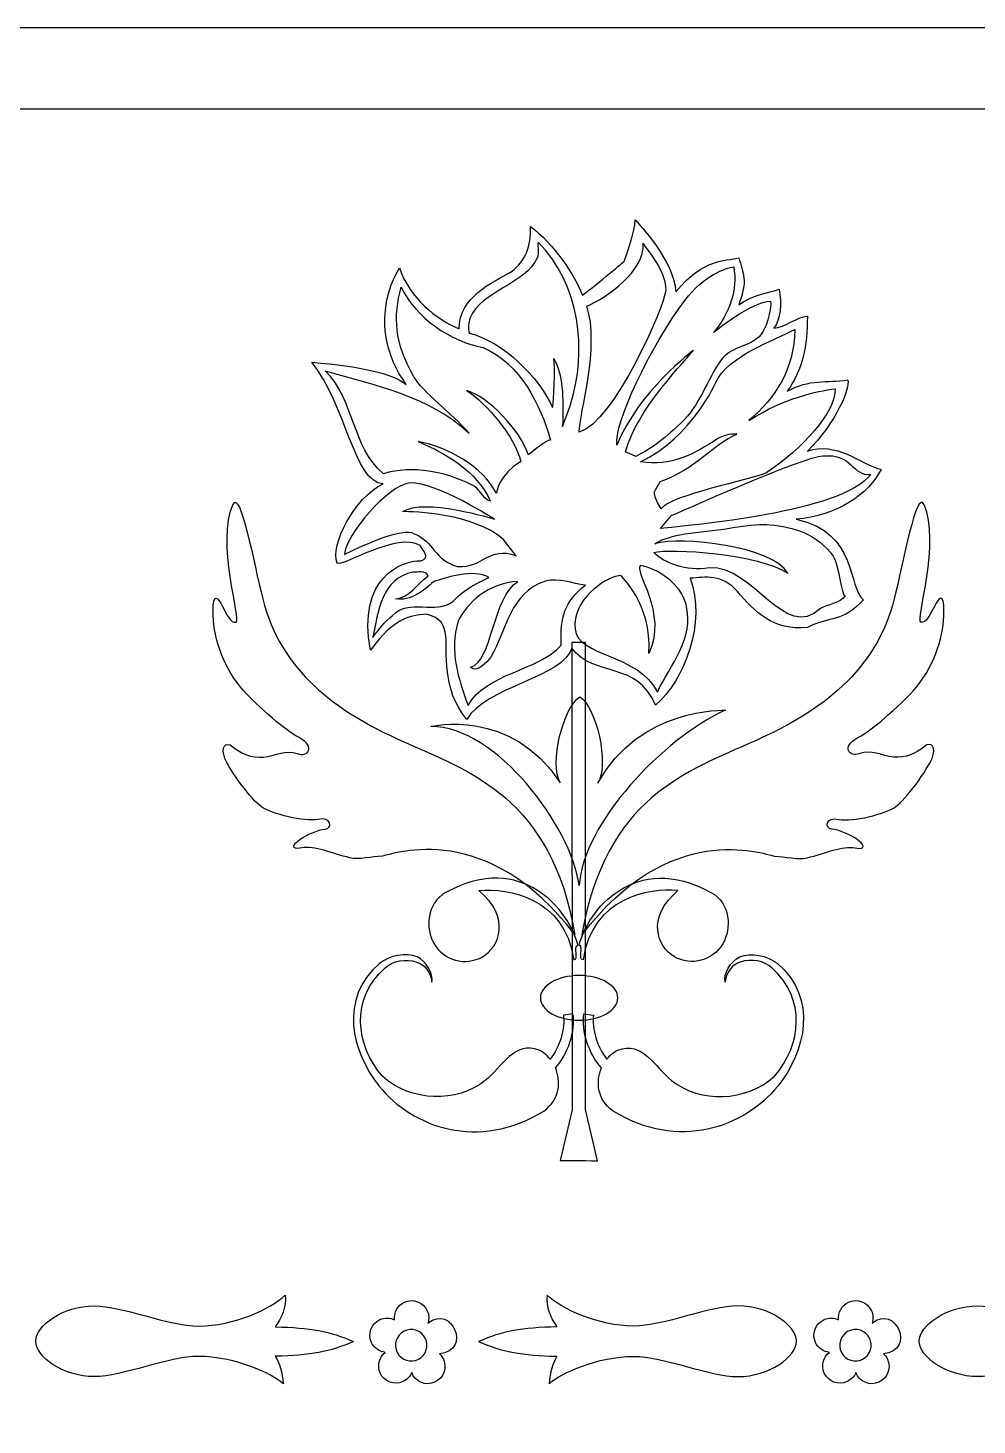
# Model space of a CAD drawing. Header units: millimetres. Extents: x -106 to 106, y -106 to 106.
# Drawn here: x -46.55 to -21.13, y 68.62 to 106.01 of the extents above; entities that cross this region are included whole.
import ezdxf

# ---------------------------------------------------------------- set-up
doc = ezdxf.new("R2010")
doc.units = ezdxf.units.MM
doc.header["$MEASUREMENT"] = 0
doc.layers.add('layer 1', color=7, linetype='Continuous')

msp = doc.modelspace()

# ---------------------------------------------------------------- linework, layer by layer
at = {"layer": 'layer 1', "color": 7}
for points, knots in [([(105.6569, -105.6569), (105.6569, -105.6569), (-106.0097, -105.6569), (-106.0097, -105.6569), (-106.0097, -105.6569), (-106.0097, -105.6569), (-106.0097, 106.0097), (-106.0097, 106.0097), (-106.0097, 106.0097), (-106.0097, 106.0097), (105.6569, 106.0097), (105.6569, 106.0097), (105.6569, 106.0097), (105.6569, 106.0097), (105.6569, -105.6569), (105.6569, -105.6569)], [0, 0, 0, 0, 0.2, 0.2, 0.2, 0.2, 0.4, 0.4, 0.4, 0.4, 0.6, 0.6, 0.6, 0.6, 1, 1, 1, 1]), ([(-32.9037, 99.8652), (-32.8703, 99.9928), (-32.8965, 100.1363), (-32.8882, 100.2726), (-32.8882, 100.2726), (-31.7792, 99.1756), (-31.5477, 97.3697), (-32.0314, 95.8987), (-32.0314, 95.8987), (-32.0314, 95.8987), (-32.2319, 95.3457), (-32.2319, 95.3457), (-32.2319, 95.3457), (-32.2119, 96.1562), (-32.2143, 96.7203), (-32.4631, 97.1604), (-32.4631, 97.1604), (-32.4149, 96.5157), (-32.4979, 95.8532), (-32.4979, 95.8532), (-32.4979, 95.8532), (-32.851, 96.649), (-33.838, 97.6326), (-34.7303, 97.8391), (-34.7303, 97.8391), (-34.7734, 97.9664), (-34.7493, 98.1192), (-34.7069, 98.2467), (-34.7069, 98.2467), (-34.4144, 98.97), (-33.221, 99.1505), (-32.9037, 99.8652)], [0, 0, 0, 0, 0.1111111, 0.1111111, 0.1111111, 0.1111111, 0.2222222, 0.2222222, 0.2222222, 0.2222222, 0.3333333, 0.3333333, 0.3333333, 0.3333333, 0.4444444, 0.4444444, 0.4444444, 0.4444445, 0.5555556, 0.5555556, 0.5555556, 0.5555556, 0.6666667, 0.6666667, 0.6666667, 0.6666667, 0.7777778, 0.7777778, 0.7777778, 0.7777778, 1, 1, 1, 1]), ([(-29.47, 98.9882), (-29.4645, 99.4721), (-29.8118, 99.8503), (-30.077, 100.247), (-30.077, 100.247), (-30.0095, 99.5052), (-31.0661, 98.7862), (-31.5832, 98.5615), (-31.5832, 98.5615), (-31.2204, 97.4943), (-31.7847, 95.6844), (-31.7847, 95.1902), (-31.7847, 95.1902), (-30.8635, 95.4372), (-29.4924, 98.5841), (-29.47, 98.9882)], [0, 0, 0, 0, 0.2, 0.2, 0.2, 0.2, 0.4, 0.4, 0.4, 0.4, 0.6, 0.6, 0.6, 0.6, 1, 1, 1, 1]), ([(-26.6602, 98.6961), (-27.1697, 98.7016), (-28.1894, 97.8562), (-28.1894, 97.8562), (-28.1894, 97.8562), (-27.7616, 98.3814), (-27.5356, 98.9991), (-27.6496, 99.6183), (-27.6496, 99.6183), (-27.8666, 99.5828), (-28.4364, 99.3977), (-28.9536, 98.7186), (-28.9536, 98.7186), (-29.8875, 97.4917), (-30.8629, 95.3853), (-30.7777, 94.845), (-30.7777, 94.845), (-30.1945, 96.2857), (-28.7283, 97.3814), (-28.7283, 97.3814), (-28.7283, 97.3814), (-29.1496, 96.8588), (-30.1945, 95.8475), (-30.549, 94.6675), (-30.549, 94.6675), (-30.549, 94.6675), (-30.2672, 94.5428), (-30.2672, 94.5428), (-30.2672, 94.5428), (-29.9416, 94.7006), (-29.5372, 94.9707), (-29.0755, 95.4234), (-29.0755, 95.4234), (-28.535, 95.9185), (-28.3865, 96.5734), (-27.9827, 97.1274), (-27.9827, 97.1274), (-27.7047, 97.4855), (-27.3292, 97.4319), (-26.9678, 97.7444), (-26.9678, 97.7444), (-26.7897, 97.904), (-26.6254, 98.4671), (-26.6602, 98.6961)], [0, 0, 0, 0, 0.0833333, 0.0833333, 0.0833333, 0.0833333, 0.1666667, 0.1666667, 0.1666667, 0.1666667, 0.25, 0.25, 0.25, 0.25, 0.3333333, 0.3333333, 0.3333333, 0.3333333, 0.4166667, 0.4166667, 0.4166667, 0.4166667, 0.5, 0.5, 0.5, 0.5, 0.5833333, 0.5833333, 0.5833333, 0.5833333, 0.6666667, 0.6666667, 0.6666667, 0.6666667, 0.75, 0.75, 0.75, 0.75, 0.8333333, 0.8333333, 0.8333333, 0.8333333, 1, 1, 1, 1]), ([(-34.3572, 97.455), (-35.2233, 97.6116), (-36.1724, 98.2634), (-36.55, 99.0675), (-36.55, 99.0675), (-36.7698, 98.292), (-36.736, 97.584), (-36.2106, 96.6719), (-36.2106, 96.6719), (-35.9943, 96.2857), (-35.1933, 95.6821), (-34.7313, 95.1678), (-34.7313, 95.1678), (-35.8045, 96.1581), (-37.2393, 96.4423), (-38.5885, 96.8364), (-38.5885, 96.8364), (-37.7778, 96.0432), (-37.8977, 94.8119), (-37.0278, 94.0795), (-37.0278, 94.0795), (-36.2399, 94.3124), (-35.3642, 94.131), (-34.6841, 93.787), (-34.6841, 93.787), (-34.4288, 93.704), (-34.402, 93.4235), (-34.1718, 93.3403), (-34.1718, 93.3403), (-34.1718, 93.3403), (-34.1718, 93.3572), (-34.1718, 93.3572), (-34.1718, 93.3572), (-34.5274, 94.161), (-35.3869, 94.6333), (-36.0997, 94.9416), (-36.0997, 94.9416), (-35.286, 94.7854), (-34.3589, 94.2626), (-34.0044, 93.5543), (-34.0044, 93.5543), (-34.0044, 93.5543), (-33.9376, 94.0605), (-33.3509, 94.4037), (-33.3509, 94.4037), (-33.5159, 95.0884), (-34.2745, 95.9655), (-34.7971, 96.3023), (-34.7971, 96.3023), (-34.2239, 96.1507), (-33.365, 95.2403), (-33.1452, 94.5828), (-33.1452, 94.5828), (-32.8789, 94.8167), (-32.5802, 95.0115), (-32.5527, 94.9788), (-32.5527, 94.9788), (-32.829, 95.9364), (-33.3533, 97.0195), (-34.3572, 97.455)], [0, 0, 0, 0, 0.0625, 0.0625, 0.0625, 0.0625, 0.125, 0.125, 0.125, 0.125, 0.1875, 0.1875, 0.1875, 0.1875, 0.25, 0.25, 0.25, 0.25, 0.3125, 0.3125, 0.3125, 0.3125, 0.375, 0.375, 0.375, 0.375, 0.4375, 0.4375, 0.4375, 0.4375, 0.5, 0.5, 0.5, 0.5, 0.5625, 0.5625, 0.5625, 0.5625, 0.625, 0.625, 0.625, 0.625, 0.6875, 0.6875, 0.6875, 0.6875, 0.75, 0.75, 0.75, 0.75, 0.8125, 0.8125, 0.8125, 0.8125, 0.875, 0.875, 0.875, 0.875, 1, 1, 1, 1]), ([(-26.7594, 94.1131), (-25.8289, 94.7348), (-24.9011, 95.7297), (-24.9356, 96.3529), (-24.9356, 96.3529), (-25.4351, 96.2825), (-26.2829, 96.1171), (-27.2427, 95.5016), (-27.2427, 95.5016), (-26.5365, 96.1004), (-26.0308, 96.8588), (-26.0139, 97.9378), (-26.0139, 97.9378), (-26.5727, 97.6458), (-27.8218, 97.2137), (-28.1229, 96.5327), (-28.1229, 96.5327), (-28.1229, 96.5327), (-28.7451, 95.0722), (-30.1473, 94.399), (-30.1473, 94.399), (-29.3322, 94.2677), (-28.7048, 94.5936), (-28.0706, 95.0212), (-28.0706, 95.0212), (-27.9524, 95.0815), (-27.7505, 95.1559), (-27.5652, 95.1395), (-27.5652, 95.1395), (-28.2139, 94.8644), (-28.6728, 94.1968), (-29.6171, 93.8666), (-29.6171, 93.8666), (-29.7332, 93.5908), (-29.9044, 93.6537), (-29.5937, 93.1352), (-29.5937, 93.1352), (-29.3195, 93.521), (-27.2204, 93.8988), (-26.7549, 94.1112), (-26.7549, 94.1112), (-26.7563, 94.1127), (-26.7587, 94.1127), (-26.7594, 94.1131)], [0, 0, 0, 0, 0.0833333, 0.0833333, 0.0833333, 0.0833333, 0.1666667, 0.1666667, 0.1666667, 0.1666667, 0.25, 0.25, 0.25, 0.25, 0.3333333, 0.3333333, 0.3333333, 0.3333333, 0.4166667, 0.4166667, 0.4166667, 0.4166667, 0.5, 0.5, 0.5, 0.5, 0.5833333, 0.5833333, 0.5833333, 0.5833333, 0.6666667, 0.6666667, 0.6666667, 0.6666667, 0.75, 0.75, 0.75, 0.75, 0.8333333, 0.8333333, 0.8333333, 0.8333333, 1, 1, 1, 1]), ([(-23.974, 94.0605), (-24.4967, 94.0101), (-24.4625, 94.6333), (-25.2604, 94.5546), (-25.2604, 94.5546), (-25.6725, 94.5864), (-29.3353, 92.9478), (-29.3353, 92.9478), (-29.3353, 92.9478), (-29.3239, 92.9259), (-29.6109, 92.6299), (-29.6085, 92.6115), (-29.6085, 92.6115), (-28.8079, 92.6983), (-24.7495, 93.0315), (-23.974, 94.0605)], [0, 0, 0, 0, 0.2, 0.2, 0.2, 0.2, 0.4, 0.4, 0.4, 0.4, 0.6, 0.6, 0.6, 0.6, 1, 1, 1, 1]), ([(-36.3133, 93.8366), (-35.6174, 93.8578), (-34.0551, 92.863), (-34.0551, 92.863), (-34.0551, 92.863), (-34.0551, 92.863), (-35.9599, 93.4537), (-36.5125, 93.0632), (-36.5125, 93.0632), (-36.2131, 93.0658), (-34.6121, 93.0148), (-33.8184, 92.3242), (-33.8184, 92.3242), (-33.8184, 92.3242), (-33.4773, 91.8851), (-33.4773, 91.8851), (-33.4773, 91.8851), (-34.2239, 92.1557), (-34.3421, 91.5487), (-35.05, 91.5988), (-35.05, 91.5988), (-35.657, 91.7508), (-35.6763, 92.2706), (-36.2041, 92.471), (-36.2041, 92.471), (-36.4508, 92.6994), (-37.815, 92.0541), (-38.0679, 91.9192), (-38.0679, 91.9192), (-38.0342, 92.4587), (-36.9072, 93.7656), (-36.3133, 93.8366)], [0, 0, 0, 0, 0.1111111, 0.1111111, 0.1111111, 0.1111111, 0.2222222, 0.2222222, 0.2222222, 0.2222222, 0.3333333, 0.3333333, 0.3333333, 0.3333333, 0.4444444, 0.4444444, 0.4444444, 0.4444445, 0.5555556, 0.5555556, 0.5555556, 0.5555556, 0.6666667, 0.6666667, 0.6666667, 0.6666667, 0.7777778, 0.7777778, 0.7777778, 0.7777778, 1, 1, 1, 1]), ([(-24.9852, 91.8693), (-25.4241, 92.4758), (-26.0325, 92.6496), (-26.6815, 92.7099), (-26.6815, 92.7099), (-26.8789, 92.7285), (-27.2276, 92.7116), (-27.6155, 92.6441), (-27.6155, 92.6441), (-28.4096, 92.5064), (-29.3098, 92.5095), (-29.7566, 92.2055), (-29.7566, 92.2055), (-29.0573, 92.4164), (-26.6037, 92.1383), (-26.1996, 91.4135), (-26.1996, 91.4135), (-26.9585, 91.9363), (-29.3522, 92.0882), (-29.7897, 91.9697), (-29.7897, 91.9697), (-29.5361, 91.706), (-28.9153, 91.44), (-28.3038, 91.5628), (-28.3038, 91.5628), (-27.0929, 91.6162), (-26.2936, 89.5642), (-25.3228, 90.4697), (-25.3228, 90.4697), (-25.154, 90.5724), (-24.7998, 90.6106), (-24.6651, 90.8065), (-24.6651, 90.8065), (-24.7671, 90.7979), (-24.8318, 91.664), (-24.9852, 91.8693)], [0, 0, 0, 0, 0.1, 0.1, 0.1, 0.1, 0.2, 0.2, 0.2, 0.2, 0.3, 0.3, 0.3, 0.3, 0.4, 0.4, 0.4, 0.4, 0.5, 0.5, 0.5, 0.5, 0.6, 0.6, 0.6, 0.6, 0.7, 0.7, 0.7, 0.7, 0.8, 0.8, 0.8, 0.8, 1, 1, 1, 1]), ([(-30.6837, 91.3579), (-30.6837, 91.3579), (-29.841, 90.6275), (-29.9196, 89.2674), (-29.9196, 89.2674), (-29.4025, 90.3462), (-30.3468, 91.5032), (-30.1452, 91.6199), (-30.1452, 91.6199), (-29.6946, 91.5487), (-29.0631, 91.1408), (-28.925, 90.5749), (-28.925, 90.5749), (-28.6945, 89.6496), (-29.338, 88.9716), (-29.6936, 88.2326), (-29.6936, 88.2326), (-30.1852, 89.2643), (-31.8313, 89.1731), (-31.8981, 89.928), (-31.8981, 89.928), (-31.9653, 90.6826), (-31.1512, 91.2829), (-30.6837, 91.3579)], [0, 0, 0, 0, 0.1428571, 0.1428571, 0.1428571, 0.1428572, 0.2857143, 0.2857143, 0.2857143, 0.2857143, 0.4285714, 0.4285714, 0.4285714, 0.4285714, 0.5714286, 0.5714286, 0.5714286, 0.5714286, 0.7142857, 0.7142857, 0.7142857, 0.7142857, 1, 1, 1, 1]), ([(-36.2403, 91.4461), (-36.0963, 91.4299), (-35.9189, 91.5074), (-35.8327, 91.346), (-35.8327, 91.346), (-36.1197, 91.1334), (-36.3216, 90.7582), (-36.703, 90.7308), (-36.703, 90.7308), (-36.2971, 90.6551), (-35.9406, 90.9556), (-35.6877, 91.1864), (-35.6877, 91.1864), (-35.357, 91.2905), (-34.6397, 91.5487), (-34.2015, 91.3012), (-34.2015, 91.3012), (-34.4206, 91.2002), (-34.8809, 90.992), (-35.1579, 90.6633), (-35.1579, 90.6633), (-35.6226, 90.295), (-36.3636, 90.7582), (-36.7853, 90.2804), (-36.7853, 90.2804), (-36.9882, 90.118), (-37.1739, 89.905), (-37.3083, 89.692), (-37.3083, 89.692), (-37.1767, 90.3881), (-37.0713, 91.2717), (-36.2403, 91.4461)], [0, 0, 0, 0, 0.1111111, 0.1111111, 0.1111111, 0.1111111, 0.2222222, 0.2222222, 0.2222222, 0.2222222, 0.3333333, 0.3333333, 0.3333333, 0.3333333, 0.4444444, 0.4444444, 0.4444444, 0.4444445, 0.5555556, 0.5555556, 0.5555556, 0.5555556, 0.6666667, 0.6666667, 0.6666667, 0.6666667, 0.7777778, 0.7777778, 0.7777778, 0.7777778, 1, 1, 1, 1]), ([(-33.4246, 91.1928), (-34.1229, 90.782), (-34.1005, 89.0309), (-34.6972, 88.9048), (-34.6972, 88.9048), (-34.5105, 88.7256), (-34.2728, 89.0236), (-34.1457, 89.184), (-34.1457, 89.184), (-33.7326, 89.9037), (-33.6393, 90.8895), (-32.6891, 91.2059), (-32.6891, 91.2059), (-32.3294, 91.2993), (-31.979, 91.1368), (-31.6201, 91.0966), (-31.6201, 91.0966), (-32.1933, 90.638), (-32.2905, 90.2446), (-32.2684, 89.4916), (-32.2684, 89.4916), (-32.9123, 88.7778), (-34.2804, 88.7501), (-34.7634, 87.8736), (-34.7634, 87.8736), (-35.0139, 88.5792), (-35.2801, 89.3294), (-35.0231, 90.139), (-35.0231, 90.139), (-34.8085, 90.5932), (-34.2239, 91.1665), (-33.4246, 91.1928)], [0, 0, 0, 0, 0.1111111, 0.1111111, 0.1111111, 0.1111111, 0.2222222, 0.2222222, 0.2222222, 0.2222222, 0.3333333, 0.3333333, 0.3333333, 0.3333333, 0.4444444, 0.4444444, 0.4444444, 0.4444445, 0.5555556, 0.5555556, 0.5555556, 0.5555556, 0.6666667, 0.6666667, 0.6666667, 0.6666667, 0.7777778, 0.7777778, 0.7777778, 0.7777778, 1, 1, 1, 1]), ([(-35.9597, 70.4809), (-36.1095, 70.3028), (-36.375, 70.2794), (-36.5534, 70.4289), (-36.5534, 70.4289), (-36.7314, 70.5786), (-36.7543, 70.8444), (-36.6046, 71.0227), (-36.6046, 71.0227), (-36.4554, 71.2008), (-36.1897, 71.2238), (-36.0117, 71.074), (-36.0117, 71.074), (-35.8334, 70.9245), (-35.81, 70.6589), (-35.9597, 70.4809)], [0, 0, 0, 0, 0.2, 0.2, 0.2, 0.2, 0.4, 0.4, 0.4, 0.4, 0.6, 0.6, 0.6, 0.6, 1, 1, 1, 1]), ([(-24.0672, 70.4809), (-24.2171, 70.3028), (-24.4829, 70.2794), (-24.6612, 70.4289), (-24.6612, 70.4289), (-24.8392, 70.5786), (-24.8624, 70.8444), (-24.7127, 71.0227), (-24.7127, 71.0227), (-24.5629, 71.2008), (-24.2975, 71.2238), (-24.1192, 71.074), (-24.1192, 71.074), (-23.941, 70.9245), (-23.9179, 70.6589), (-24.0672, 70.4809)], [0, 0, 0, 0, 0.2, 0.2, 0.2, 0.2, 0.4, 0.4, 0.4, 0.4, 0.6, 0.6, 0.6, 0.6, 1, 1, 1, 1])]:
    msp.add_open_spline(points, degree=3, knots=knots, dxfattribs=at)
at = {"layer": 'layer 1', "color": 250}
for points, knots in [([(105.6569, 103.8427), (105.6569, 103.8427), (-106.0097, 103.8427), (-106.0097, 103.8427), (-106.0097, 103.8427), (-106.0097, 103.8427), (-106.0097, 106.0097), (-106.0097, 106.0097), (-106.0097, 106.0097), (-106.0097, 106.0097), (105.6569, 106.0097), (105.6569, 106.0097), (105.6569, 106.0097), (105.6569, 106.0097), (105.6569, 103.8427), (105.6569, 103.8427)], [0, 0, 0, 0, 0.2, 0.2, 0.2, 0.2, 0.4, 0.4, 0.4, 0.4, 0.6, 0.6, 0.6, 0.6, 1, 1, 1, 1]), ([(-41.062, 93.2494), (-41.5089, 92.2755), (-40.8295, 90.1362), (-40.9718, 90.1028), (-40.9718, 90.1028), (-41.1134, 90.0678), (-41.2391, 90.3329), (-41.3446, 90.5386), (-41.3446, 90.5386), (-41.4472, 90.747), (-41.5916, 90.9353), (-41.5912, 90.3729), (-41.5912, 90.3729), (-41.5895, 89.8072), (-41.391, 89.0098), (-40.8385, 88.3508), (-40.8385, 88.3508), (-40.5401, 87.992), (-39.7391, 87.2601), (-39.2844, 87.0157), (-39.2844, 87.0157), (-38.831, 86.7692), (-39.0518, 86.4775), (-39.3398, 86.5885), (-39.3398, 86.5885), (-39.6268, 86.6966), (-39.92, 86.5321), (-40.2411, 86.4944), (-40.2411, 86.4944), (-40.5587, 86.4557), (-40.8615, 86.6038), (-41.0617, 86.7717), (-41.0617, 86.7717), (-41.2608, 86.9388), (-41.389, 86.7517), (-41.2729, 86.4608), (-41.2729, 86.4608), (-41.1585, 86.1694), (-40.5673, 85.348), (-40.2955, 85.1613), (-40.2955, 85.1613), (-40.0206, 84.9808), (-39.1493, 84.7457), (-38.7786, 84.8278), (-38.7786, 84.8278), (-38.4121, 84.9086), (-38.3917, 84.5782), (-38.5864, 84.5655), (-38.5864, 84.5655), (-38.7835, 84.5538), (-39.0846, 84.411), (-39.2599, 84.2945), (-39.2599, 84.2945), (-39.4398, 84.1765), (-39.5455, 83.9989), (-39.2137, 84.0639), (-39.2137, 84.0639), (-38.8837, 84.1302), (-38.4007, 83.9194), (-37.9256, 83.7972), (-37.9256, 83.7972), (-37.6955, 83.7342), (-37.34, 83.8386), (-37.0561, 83.8427), (-37.0561, 83.8427), (-36.724, 83.9159), (-34.2407, 84.8173), (-31.8988, 81.7336), (-31.8988, 81.7336), (-32.5172, 85.398), (-34.71, 86.1199), (-36.5242, 86.9226), (-36.5242, 86.9226), (-38.3349, 87.7277), (-39.7681, 88.8054), (-40.26, 90.7284), (-40.26, 90.7284), (-40.4988, 91.6655), (-40.856, 93.704), (-41.062, 93.2494)], [0, 0, 0, 0, 0.047619, 0.047619, 0.047619, 0.0476191, 0.0952381, 0.0952381, 0.0952381, 0.0952381, 0.1428571, 0.1428571, 0.1428571, 0.1428572, 0.1904762, 0.1904762, 0.1904762, 0.1904762, 0.2380952, 0.2380952, 0.2380952, 0.2380952, 0.2857143, 0.2857143, 0.2857143, 0.2857143, 0.3333333, 0.3333333, 0.3333333, 0.3333333, 0.3809524, 0.3809524, 0.3809524, 0.3809524, 0.4285714, 0.4285714, 0.4285714, 0.4285714, 0.4761905, 0.4761905, 0.4761905, 0.4761905, 0.5238095, 0.5238095, 0.5238095, 0.5238095, 0.5714286, 0.5714286, 0.5714286, 0.5714286, 0.6190476, 0.6190476, 0.6190476, 0.6190476, 0.6666667, 0.6666667, 0.6666667, 0.6666667, 0.7142857, 0.7142857, 0.7142857, 0.7142857, 0.7619048, 0.7619048, 0.7619048, 0.7619048, 0.8095238, 0.8095238, 0.8095238, 0.8095238, 0.8571429, 0.8571429, 0.8571429, 0.8571429, 0.9047619, 0.9047619, 0.9047619, 0.9047619, 1, 1, 1, 1]), ([(-22.5488, 93.2494), (-22.102, 92.2755), (-22.7813, 90.1362), (-22.639, 90.1028), (-22.639, 90.1028), (-22.4975, 90.0678), (-22.3717, 90.3329), (-22.2663, 90.5386), (-22.2663, 90.5386), (-22.1636, 90.747), (-22.0193, 90.9353), (-22.0196, 90.3729), (-22.0196, 90.3729), (-22.0214, 89.8072), (-22.2198, 89.0098), (-22.7724, 88.3508), (-22.7724, 88.3508), (-23.0707, 87.992), (-23.8717, 87.2601), (-24.3261, 87.0157), (-24.3261, 87.0157), (-24.7798, 86.7692), (-24.559, 86.4775), (-24.271, 86.5885), (-24.271, 86.5885), (-23.984, 86.6966), (-23.6908, 86.5321), (-23.3694, 86.4944), (-23.3694, 86.4944), (-23.0521, 86.4557), (-22.7493, 86.6038), (-22.5491, 86.7717), (-22.5491, 86.7717), (-22.35, 86.9388), (-22.2218, 86.7517), (-22.3379, 86.4608), (-22.3379, 86.4608), (-22.4523, 86.1694), (-23.0435, 85.348), (-23.315, 85.1613), (-23.315, 85.1613), (-23.5902, 84.9808), (-24.4615, 84.7457), (-24.8318, 84.8278), (-24.8318, 84.8278), (-25.1988, 84.9086), (-25.2191, 84.5782), (-25.0244, 84.5655), (-25.0244, 84.5655), (-24.8274, 84.5538), (-24.5263, 84.411), (-24.3509, 84.2945), (-24.3509, 84.2945), (-24.1711, 84.1765), (-24.0653, 83.9989), (-24.3971, 84.0639), (-24.3971, 84.0639), (-24.7271, 84.1302), (-25.2101, 83.9194), (-25.6852, 83.7972), (-25.6852, 83.7972), (-25.9153, 83.7342), (-26.2709, 83.8386), (-26.5547, 83.8427), (-26.5547, 83.8427), (-26.8868, 83.9159), (-29.3701, 84.8173), (-31.7121, 81.7336), (-31.7121, 81.7336), (-31.0936, 85.398), (-28.9008, 86.1199), (-27.0867, 86.9226), (-27.0867, 86.9226), (-25.2759, 87.7277), (-23.8428, 88.8054), (-23.3508, 90.7284), (-23.3508, 90.7284), (-23.112, 91.6655), (-22.7548, 93.704), (-22.5488, 93.2494)], [0, 0, 0, 0, 0.047619, 0.047619, 0.047619, 0.0476191, 0.0952381, 0.0952381, 0.0952381, 0.0952381, 0.1428571, 0.1428571, 0.1428571, 0.1428572, 0.1904762, 0.1904762, 0.1904762, 0.1904762, 0.2380952, 0.2380952, 0.2380952, 0.2380952, 0.2857143, 0.2857143, 0.2857143, 0.2857143, 0.3333333, 0.3333333, 0.3333333, 0.3333333, 0.3809524, 0.3809524, 0.3809524, 0.3809524, 0.4285714, 0.4285714, 0.4285714, 0.4285714, 0.4761905, 0.4761905, 0.4761905, 0.4761905, 0.5238095, 0.5238095, 0.5238095, 0.5238095, 0.5714286, 0.5714286, 0.5714286, 0.5714286, 0.6190476, 0.6190476, 0.6190476, 0.6190476, 0.6666667, 0.6666667, 0.6666667, 0.6666667, 0.7142857, 0.7142857, 0.7142857, 0.7142857, 0.7619048, 0.7619048, 0.7619048, 0.7619048, 0.8095238, 0.8095238, 0.8095238, 0.8095238, 0.8571429, 0.8571429, 0.8571429, 0.8571429, 0.9047619, 0.9047619, 0.9047619, 0.9047619, 1, 1, 1, 1]), ([(-31.6194, 77.063), (-31.6194, 77.063), (-31.3, 75.6903), (-31.3, 75.6903), (-31.3, 75.6903), (-31.3, 75.6903), (-32.2926, 75.6989), (-32.2926, 75.6989), (-32.2926, 75.6989), (-32.2926, 75.6989), (-31.9732, 77.0511), (-31.9732, 77.0511), (-31.9732, 77.0511), (-31.9732, 77.0511), (-31.9845, 89.5623), (-31.9845, 89.5623), (-31.9845, 89.5623), (-31.9845, 89.5623), (-31.6156, 89.5623), (-31.6156, 89.5623), (-31.6156, 89.5623), (-31.6156, 89.5623), (-31.6194, 77.063), (-31.6194, 77.063)], [0, 0, 0, 0, 0.1428571, 0.1428571, 0.1428571, 0.1428572, 0.2857143, 0.2857143, 0.2857143, 0.2857143, 0.4285714, 0.4285714, 0.4285714, 0.4285714, 0.5714286, 0.5714286, 0.5714286, 0.5714286, 0.7142857, 0.7142857, 0.7142857, 0.7142857, 1, 1, 1, 1]), ([(-27.8708, 87.7501), (-27.8708, 87.7501), (-30.1793, 87.8377), (-31.2828, 85.7973), (-31.2828, 85.7973), (-30.9741, 86.3101), (-31.3283, 87.8399), (-31.7699, 88.1055), (-31.7699, 88.1055), (-32.2054, 87.8335), (-32.6002, 86.317), (-32.2912, 85.8045), (-32.2912, 85.8045), (-33.62, 87.8377), (-35.7542, 87.3147), (-35.7542, 87.3147), (-35.7542, 87.3147), (-34.0123, 87.3147), (-32.0087, 84.658), (-31.7837, 83.0567), (-31.7837, 83.0567), (-31.7038, 84.7014), (-29.5258, 87.01), (-27.8708, 87.7501)], [0, 0, 0, 0, 0.1428571, 0.1428571, 0.1428571, 0.1428572, 0.2857143, 0.2857143, 0.2857143, 0.2857143, 0.4285714, 0.4285714, 0.4285714, 0.4285714, 0.5714286, 0.5714286, 0.5714286, 0.5714286, 0.7142857, 0.7142857, 0.7142857, 0.7142857, 1, 1, 1, 1]), ([(-31.8206, 81.4565), (-31.9542, 81.4263), (-31.7827, 81.0687), (-31.9291, 81.0644), (-31.9291, 81.0644), (-32.1689, 82.7413), (-33.6926, 82.9949), (-34.4695, 82.9199), (-34.4695, 82.9199), (-33.6051, 82.1993), (-33.9193, 81.4141), (-34.373, 81.1513), (-34.373, 81.1513), (-34.8274, 80.8894), (-35.4079, 81.0441), (-35.6708, 81.4985), (-35.6708, 81.4985), (-35.9075, 81.9069), (-35.8803, 82.5815), (-35.3525, 82.8715), (-35.3525, 82.8715), (-33.3175, 83.9927), (-32.0376, 82.3713), (-31.8206, 81.4565)], [0, 0, 0, 0, 0.1428571, 0.1428571, 0.1428571, 0.1428572, 0.2857143, 0.2857143, 0.2857143, 0.2857143, 0.4285714, 0.4285714, 0.4285714, 0.4285714, 0.5714286, 0.5714286, 0.5714286, 0.5714286, 0.7142857, 0.7142857, 0.7142857, 0.7142857, 1, 1, 1, 1]), ([(-31.7906, 81.4565), (-31.6566, 81.4263), (-31.8282, 81.0687), (-31.6817, 81.0644), (-31.6817, 81.0644), (-31.4423, 82.7413), (-29.9182, 82.9949), (-29.1413, 82.9199), (-29.1413, 82.9199), (-30.0057, 82.1993), (-29.6912, 81.4141), (-29.2378, 81.1513), (-29.2378, 81.1513), (-28.7834, 80.8894), (-28.2029, 81.0441), (-27.94, 81.4985), (-27.94, 81.4985), (-27.7033, 81.9069), (-27.7305, 82.5815), (-28.2583, 82.8715), (-28.2583, 82.8715), (-30.2934, 83.9927), (-31.5732, 82.3713), (-31.7906, 81.4565)], [0, 0, 0, 0, 0.1428571, 0.1428571, 0.1428571, 0.1428572, 0.2857143, 0.2857143, 0.2857143, 0.2857143, 0.4285714, 0.4285714, 0.4285714, 0.4285714, 0.5714286, 0.5714286, 0.5714286, 0.5714286, 0.7142857, 0.7142857, 0.7142857, 0.7142857, 1, 1, 1, 1]), ([(-37.135, 80.9661), (-36.8701, 81.1896), (-36.4118, 81.2703), (-36.1273, 81.1457), (-36.1273, 81.1457), (-35.8782, 81.0364), (-35.6829, 80.6787), (-35.7304, 80.4719), (-35.7304, 80.4719), (-35.759, 80.7589), (-35.944, 80.943), (-36.1345, 81.0073), (-36.1345, 81.0073), (-36.4412, 81.1104), (-36.7801, 81.0374), (-36.9848, 80.8553), (-36.9848, 80.8553), (-37.9132, 80.0278), (-37.7758, 78.7784), (-37.0568, 77.957), (-37.0568, 77.957), (-36.2816, 77.2552), (-35.0658, 77.2302), (-34.3, 77.8414), (-34.3, 77.8414), (-33.8573, 78.195), (-33.5083, 78.9176), (-32.8575, 78.6466), (-32.8575, 78.6466), (-32.7507, 78.6022), (-32.6488, 78.5175), (-32.5637, 78.4089), (-32.5637, 78.4089), (-32.3136, 78.7137), (-32.1527, 79.2392), (-32.2106, 79.5837), (-32.2106, 79.5837), (-32.2106, 79.5837), (-31.9529, 79.6266), (-31.9529, 79.6266), (-31.9529, 79.6266), (-31.8781, 79.176), (-32.0828, 78.5323), (-32.4245, 78.174), (-32.4245, 78.174), (-32.2691, 77.8146), (-32.2915, 77.3418), (-32.7332, 77.0194), (-32.7332, 77.0194), (-34.4795, 75.945), (-36.2555, 76.5829), (-37.1419, 77.6865), (-37.1419, 77.6865), (-37.8832, 78.6105), (-38.2274, 80.0426), (-37.135, 80.9661)], [0, 0, 0, 0, 0.0666667, 0.0666667, 0.0666667, 0.0666667, 0.1333333, 0.1333333, 0.1333333, 0.1333333, 0.2, 0.2, 0.2, 0.2, 0.2666667, 0.2666667, 0.2666667, 0.2666667, 0.3333333, 0.3333333, 0.3333333, 0.3333333, 0.4, 0.4, 0.4, 0.4, 0.4666667, 0.4666667, 0.4666667, 0.4666667, 0.5333333, 0.5333333, 0.5333333, 0.5333333, 0.6, 0.6, 0.6, 0.6, 0.6666667, 0.6666667, 0.6666667, 0.6666667, 0.7333333, 0.7333333, 0.7333333, 0.7333333, 0.8, 0.8, 0.8, 0.8, 0.8666667, 0.8666667, 0.8666667, 0.8666667, 1, 1, 1, 1]), ([(-26.4762, 80.9661), (-26.7408, 81.1896), (-27.199, 81.2703), (-27.4835, 81.1457), (-27.4835, 81.1457), (-27.7326, 81.0364), (-27.928, 80.6787), (-27.8804, 80.4719), (-27.8804, 80.4719), (-27.8518, 80.7589), (-27.6668, 80.943), (-27.4763, 81.0073), (-27.4763, 81.0073), (-27.1697, 81.1104), (-26.831, 81.0374), (-26.6261, 80.8553), (-26.6261, 80.8553), (-25.6976, 80.0278), (-25.8351, 78.7784), (-26.5541, 77.957), (-26.5541, 77.957), (-27.3292, 77.2552), (-28.545, 77.2302), (-29.3108, 77.8414), (-29.3108, 77.8414), (-29.7535, 78.195), (-30.1025, 78.9176), (-30.7533, 78.6466), (-30.7533, 78.6466), (-30.8601, 78.6022), (-30.9621, 78.5175), (-31.0468, 78.4089), (-31.0468, 78.4089), (-31.2973, 78.7137), (-31.4582, 79.2392), (-31.4003, 79.5837), (-31.4003, 79.5837), (-31.4003, 79.5837), (-31.658, 79.6266), (-31.658, 79.6266), (-31.658, 79.6266), (-31.7331, 79.176), (-31.5281, 78.5323), (-31.1863, 78.174), (-31.1863, 78.174), (-31.3417, 77.8146), (-31.3193, 77.3418), (-30.8773, 77.0194), (-30.8773, 77.0194), (-29.1313, 75.945), (-27.3554, 76.5829), (-26.469, 77.6865), (-26.469, 77.6865), (-25.7276, 78.6105), (-25.3834, 80.0426), (-26.4762, 80.9661)], [0, 0, 0, 0, 0.0666667, 0.0666667, 0.0666667, 0.0666667, 0.1333333, 0.1333333, 0.1333333, 0.1333333, 0.2, 0.2, 0.2, 0.2, 0.2666667, 0.2666667, 0.2666667, 0.2666667, 0.3333333, 0.3333333, 0.3333333, 0.3333333, 0.4, 0.4, 0.4, 0.4, 0.4666667, 0.4666667, 0.4666667, 0.4666667, 0.5333333, 0.5333333, 0.5333333, 0.5333333, 0.6, 0.6, 0.6, 0.6, 0.6666667, 0.6666667, 0.6666667, 0.6666667, 0.7333333, 0.7333333, 0.7333333, 0.7333333, 0.8, 0.8, 0.8, 0.8, 0.8666667, 0.8666667, 0.8666667, 0.8666667, 1, 1, 1, 1]), ([(-30.7516, 80.0488), (-30.7516, 79.7179), (-31.2156, 79.4501), (-31.7878, 79.4501), (-31.7878, 79.4501), (-32.3594, 79.4501), (-32.8231, 79.7179), (-32.8231, 80.0488), (-32.8231, 80.0488), (-32.8231, 80.3794), (-32.3594, 80.6471), (-31.7878, 80.6471), (-31.7878, 80.6471), (-31.2156, 80.6471), (-30.7516, 80.3794), (-30.7516, 80.0488)], [0, 0, 0, 0, 0.2, 0.2, 0.2, 0.2, 0.4, 0.4, 0.4, 0.4, 0.6, 0.6, 0.6, 0.6, 1, 1, 1, 1]), ([(-35.6505, 69.7661), (-35.4192, 69.8716), (-35.3168, 70.1443), (-35.4223, 70.3758), (-35.4223, 70.3758), (-35.4491, 70.4344), (-35.4863, 70.4847), (-35.531, 70.5257), (-35.531, 70.5257), (-35.108, 70.5559), (-34.9911, 70.8911), (-35.122, 71.177), (-35.122, 71.177), (-35.2274, 71.4085), (-35.5035, 71.6088), (-35.8362, 71.3394), (-35.8362, 71.3394), (-35.8009, 71.4464), (-35.804, 71.5658), (-35.8541, 71.6764), (-35.8541, 71.6764), (-35.9595, 71.9077), (-36.2327, 72.0097), (-36.4642, 71.9044), (-36.4642, 71.9044), (-36.6496, 71.8197), (-36.7519, 71.6275), (-36.7312, 71.4352), (-36.7312, 71.4352), (-36.8499, 71.4922), (-36.992, 71.4983), (-37.1212, 71.439), (-37.1212, 71.439), (-37.353, 71.3338), (-37.4552, 71.0604), (-37.3496, 70.8287), (-37.3496, 70.8287), (-37.2797, 70.6745), (-37.135, 70.5781), (-36.978, 70.5619), (-36.978, 70.5619), (-37.1427, 70.4337), (-37.2047, 70.2053), (-37.1145, 70.0076), (-37.1145, 70.0076), (-37.0089, 69.7757), (-36.7357, 69.6737), (-36.5042, 69.7791), (-36.5042, 69.7791), (-36.3948, 69.8291), (-36.3144, 69.9161), (-36.2713, 70.0191), (-36.2713, 70.0191), (-36.1814, 69.7805), (-35.9033, 69.6503), (-35.6505, 69.7661)], [0, 0, 0, 0, 0.0666667, 0.0666667, 0.0666667, 0.0666667, 0.1333333, 0.1333333, 0.1333333, 0.1333333, 0.2, 0.2, 0.2, 0.2, 0.2666667, 0.2666667, 0.2666667, 0.2666667, 0.3333333, 0.3333333, 0.3333333, 0.3333333, 0.4, 0.4, 0.4, 0.4, 0.4666667, 0.4666667, 0.4666667, 0.4666667, 0.5333333, 0.5333333, 0.5333333, 0.5333333, 0.6, 0.6, 0.6, 0.6, 0.6666667, 0.6666667, 0.6666667, 0.6666667, 0.7333333, 0.7333333, 0.7333333, 0.7333333, 0.8, 0.8, 0.8, 0.8, 0.8666667, 0.8666667, 0.8666667, 0.8666667, 1, 1, 1, 1]), ([(-23.7584, 69.7661), (-23.5268, 69.8716), (-23.4245, 70.1443), (-23.5301, 70.3758), (-23.5301, 70.3758), (-23.5567, 70.4344), (-23.5942, 70.4847), (-23.639, 70.5257), (-23.639, 70.5257), (-23.2158, 70.5559), (-23.0991, 70.8911), (-23.2296, 71.177), (-23.2296, 71.177), (-23.3353, 71.4085), (-23.6111, 71.6088), (-23.9442, 71.3394), (-23.9442, 71.3394), (-23.9086, 71.4464), (-23.9115, 71.5658), (-23.9618, 71.6764), (-23.9618, 71.6764), (-24.0669, 71.9077), (-24.3402, 72.0097), (-24.5719, 71.9044), (-24.5719, 71.9044), (-24.7573, 71.8197), (-24.8597, 71.6275), (-24.8391, 71.4352), (-24.8391, 71.4352), (-24.9574, 71.4922), (-25.0999, 71.4983), (-25.2291, 71.439), (-25.2291, 71.439), (-25.4608, 71.3338), (-25.5625, 71.0604), (-25.4577, 70.8287), (-25.4577, 70.8287), (-25.387, 70.6745), (-25.243, 70.5781), (-25.0858, 70.5619), (-25.0858, 70.5619), (-25.2503, 70.4337), (-25.3123, 70.2053), (-25.2222, 70.0076), (-25.2222, 70.0076), (-25.1162, 69.7757), (-24.8436, 69.6737), (-24.6122, 69.7791), (-24.6122, 69.7791), (-24.5025, 69.8291), (-24.4222, 69.9161), (-24.379, 70.0191), (-24.379, 70.0191), (-24.2893, 69.7805), (-24.0112, 69.6503), (-23.7584, 69.7661)], [0, 0, 0, 0, 0.0666667, 0.0666667, 0.0666667, 0.0666667, 0.1333333, 0.1333333, 0.1333333, 0.1333333, 0.2, 0.2, 0.2, 0.2, 0.2666667, 0.2666667, 0.2666667, 0.2666667, 0.3333333, 0.3333333, 0.3333333, 0.3333333, 0.4, 0.4, 0.4, 0.4, 0.4666667, 0.4666667, 0.4666667, 0.4666667, 0.5333333, 0.5333333, 0.5333333, 0.5333333, 0.6, 0.6, 0.6, 0.6, 0.6666667, 0.6666667, 0.6666667, 0.6666667, 0.7333333, 0.7333333, 0.7333333, 0.7333333, 0.8, 0.8, 0.8, 0.8, 0.8666667, 0.8666667, 0.8666667, 0.8666667, 1, 1, 1, 1])]:
    msp.add_open_spline(points, degree=3, knots=knots, dxfattribs=at)
at = {"layer": 'layer 1'}
for points, knots in [([(-25.9804, 92.863), (-24.8839, 92.9311), (-24.0078, 93.5543), (-23.7043, 94.1953), (-23.7043, 94.1953), (-24.2772, 94.3468), (-24.9011, 94.9538), (-25.677, 94.6839), (-25.677, 94.6839), (-24.918, 95.426), (-24.5139, 96.3865), (-24.5979, 96.5887), (-24.5979, 96.5887), (-25.1712, 96.505), (-25.6097, 96.623), (-26.2165, 96.2857), (-26.2165, 96.2857), (-25.7947, 96.8755), (-25.677, 97.4825), (-25.677, 98.292), (-25.677, 98.292), (-25.9463, 98.292), (-26.3008, 97.9771), (-26.5703, 97.9771), (-26.5703, 97.9771), (-26.4018, 98.1905), (-26.3515, 98.6461), (-26.4355, 99.0168), (-26.4355, 99.0168), (-26.6715, 98.9271), (-27.0929, 98.8988), (-27.5145, 98.5951), (-27.5145, 98.5951), (-27.2613, 99.2532), (-27.3957, 99.4385), (-27.5145, 99.8597), (-27.5145, 99.8597), (-27.9018, 99.7584), (-28.4244, 99.8597), (-29.2002, 98.9495), (-29.2002, 98.9495), (-29.2509, 99.8089), (-30.1966, 100.7507), (-30.2851, 100.8778), (-30.2851, 100.8778), (-30.2934, 100.5644), (-30.5741, 99.7835), (-30.5717, 99.7754), (-30.5717, 99.7754), (-30.5814, 99.7606), (-31.258, 99.1856), (-31.7003, 98.8535), (-31.7003, 98.8535), (-31.9077, 99.4044), (-32.4817, 100.247), (-33.0887, 100.6968), (-33.0887, 100.6968), (-33.0608, 100.1465), (-33.2458, 99.7754), (-33.58, 99.4962), (-33.58, 99.4962), (-34.1391, 99.1853), (-34.9994, 98.7979), (-34.9994, 97.9547), (-34.9994, 97.9547), (-35.6064, 98.2072), (-36.3312, 98.781), (-36.6006, 99.5896), (-36.6006, 99.5896), (-37.3093, 98.3593), (-36.9379, 97.1625), (-36.4153, 96.4707), (-36.4153, 96.4707), (-36.8032, 96.7575), (-37.629, 96.9598), (-38.944, 97.061), (-38.944, 97.061), (-38.0342, 95.9486), (-37.815, 93.8411), (-37.0389, 93.8073), (-37.0389, 93.8073), (-37.815, 93.4368), (-38.4555, 92.1557), (-38.2695, 91.6832), (-38.2695, 91.6832), (-38.1757, 91.5565), (-36.6348, 92.543), (-36.0446, 92.1557), (-36.0446, 92.1557), (-35.9929, 92.045), (-35.7415, 91.8188), (-36.0274, 91.7508), (-36.0274, 91.7508), (-36.5679, 91.7508), (-37.731, 91.2791), (-37.3765, 89.3569), (-37.3765, 89.3569), (-36.736, 90.2334), (-36.3144, 90.2837), (-35.8758, 90.3181), (-35.8758, 90.3181), (-35.1006, 90.1324), (-35.4713, 89.5254), (-35.286, 88.599), (-35.286, 88.599), (-35.2333, 88.3336), (-35.1792, 87.9972), (-34.7971, 87.5026), (-34.7971, 87.5026), (-34.3248, 88.3572), (-32.1671, 88.649), (-31.9873, 89.4126), (-31.9873, 89.4126), (-31.38, 88.604), (-30.2455, 89.0869), (-29.7394, 87.8843), (-29.7394, 87.8843), (-28.9756, 88.5368), (-28.3741, 90.1099), (-28.812, 91.2791), (-28.812, 91.2791), (-28.4079, 91.3122), (-27.9524, 91.3971), (-27.5476, 90.9245), (-27.5476, 90.9245), (-27.1094, 90.4022), (-26.5871, 89.8629), (-25.677, 89.9643), (-25.677, 89.9643), (-25.0527, 90.2837), (-24.7326, 90.0816), (-24.1762, 90.7057), (-24.1762, 90.7057), (-24.5979, 91.0092), (-24.3113, 92.5095), (-25.9804, 92.863)], [0, 0, 0, 0, 0.0285714, 0.0285714, 0.0285714, 0.0285714, 0.0571429, 0.0571429, 0.0571429, 0.0571429, 0.0857143, 0.0857143, 0.0857143, 0.0857143, 0.1142857, 0.1142857, 0.1142857, 0.1142857, 0.1428571, 0.1428571, 0.1428571, 0.1428572, 0.1714286, 0.1714286, 0.1714286, 0.1714286, 0.2, 0.2, 0.2, 0.2, 0.2285714, 0.2285714, 0.2285714, 0.2285714, 0.2571429, 0.2571429, 0.2571429, 0.2571429, 0.2857143, 0.2857143, 0.2857143, 0.2857143, 0.3142857, 0.3142857, 0.3142857, 0.3142857, 0.3428571, 0.3428571, 0.3428571, 0.3428572, 0.3714286, 0.3714286, 0.3714286, 0.3714286, 0.4, 0.4, 0.4, 0.4, 0.4285714, 0.4285714, 0.4285714, 0.4285714, 0.4571429, 0.4571429, 0.4571429, 0.4571429, 0.4857143, 0.4857143, 0.4857143, 0.4857143, 0.5142857, 0.5142857, 0.5142857, 0.5142857, 0.5428571, 0.5428571, 0.5428571, 0.5428572, 0.5714286, 0.5714286, 0.5714286, 0.5714286, 0.6, 0.6, 0.6, 0.6, 0.6285714, 0.6285714, 0.6285714, 0.6285714, 0.6571429, 0.6571429, 0.6571429, 0.6571429, 0.6857143, 0.6857143, 0.6857143, 0.6857143, 0.7142857, 0.7142857, 0.7142857, 0.7142857, 0.7428571, 0.7428571, 0.7428571, 0.7428572, 0.7714286, 0.7714286, 0.7714286, 0.7714286, 0.8, 0.8, 0.8, 0.8, 0.8285714, 0.8285714, 0.8285714, 0.8285714, 0.8571429, 0.8571429, 0.8571429, 0.8571429, 0.8857143, 0.8857143, 0.8857143, 0.8857143, 0.9142857, 0.9142857, 0.9142857, 0.9142857, 0.9428571, 0.9428571, 0.9428571, 0.9428572, 1, 1, 1, 1]), ([(-37.8281, 70.8515), (-38.4576, 71.1269), (-38.9855, 71.2257), (-39.9234, 71.2428), (-39.9234, 71.2428), (-39.76, 71.4633), (-39.6211, 71.782), (-39.6616, 72.0887), (-39.6616, 72.0887), (-40.0564, 71.7236), (-41.0217, 71.2664), (-41.9798, 71.2664), (-41.9798, 71.2664), (-42.7765, 71.2664), (-44.0167, 71.8043), (-44.7679, 71.8043), (-44.7679, 71.8043), (-45.6096, 71.8043), (-46.3382, 71.2769), (-46.3382, 70.8597), (-46.3382, 70.8597), (-46.3382, 70.4425), (-45.6096, 69.9139), (-44.7679, 69.9139), (-44.7679, 69.9139), (-44.0167, 69.9139), (-42.7765, 70.4527), (-41.9798, 70.4527), (-41.9798, 70.4527), (-41.0217, 70.4527), (-40.0347, 70.011), (-39.715, 69.7233), (-39.715, 69.7233), (-39.7379, 70.0287), (-39.808, 70.2728), (-39.9245, 70.4599), (-39.9245, 70.4599), (-38.986, 70.4766), (-38.4576, 70.5756), (-37.8281, 70.8515)], [0, 0, 0, 0, 0.0909091, 0.0909091, 0.0909091, 0.0909091, 0.1818182, 0.1818182, 0.1818182, 0.1818182, 0.2727273, 0.2727273, 0.2727273, 0.2727273, 0.3636364, 0.3636364, 0.3636364, 0.3636364, 0.4545455, 0.4545455, 0.4545455, 0.4545455, 0.5454545, 0.5454545, 0.5454545, 0.5454546, 0.6363636, 0.6363636, 0.6363636, 0.6363636, 0.7272727, 0.7272727, 0.7272727, 0.7272727, 0.8181818, 0.8181818, 0.8181818, 0.8181818, 1, 1, 1, 1]), ([(-34.4778, 70.8515), (-33.8487, 71.1269), (-33.3204, 71.2257), (-32.3825, 71.2428), (-32.3825, 71.2428), (-32.5459, 71.4633), (-32.6848, 71.782), (-32.6443, 72.0887), (-32.6443, 72.0887), (-32.2495, 71.7236), (-31.2844, 71.2664), (-30.3259, 71.2664), (-30.3259, 71.2664), (-29.5292, 71.2664), (-28.2892, 71.8043), (-27.5378, 71.8043), (-27.5378, 71.8043), (-26.6967, 71.8043), (-25.9672, 71.2769), (-25.9672, 70.8597), (-25.9672, 70.8597), (-25.9672, 70.4425), (-26.6967, 69.9139), (-27.5378, 69.9139), (-27.5378, 69.9139), (-28.2892, 69.9139), (-29.5292, 70.4527), (-30.3259, 70.4527), (-30.3259, 70.4527), (-31.2844, 70.4527), (-32.2712, 70.011), (-32.5907, 69.7233), (-32.5907, 69.7233), (-32.5681, 70.0287), (-32.4979, 70.2728), (-32.3813, 70.4599), (-32.3813, 70.4599), (-33.3197, 70.4766), (-33.8485, 70.5756), (-34.4778, 70.8515)], [0, 0, 0, 0, 0.0909091, 0.0909091, 0.0909091, 0.0909091, 0.1818182, 0.1818182, 0.1818182, 0.1818182, 0.2727273, 0.2727273, 0.2727273, 0.2727273, 0.3636364, 0.3636364, 0.3636364, 0.3636364, 0.4545455, 0.4545455, 0.4545455, 0.4545455, 0.5454545, 0.5454545, 0.5454545, 0.5454546, 0.6363636, 0.6363636, 0.6363636, 0.6363636, 0.7272727, 0.7272727, 0.7272727, 0.7272727, 0.8181818, 0.8181818, 0.8181818, 0.8181818, 1, 1, 1, 1]), ([(-14.1714, 70.8515), (-14.8004, 71.1269), (-15.3289, 71.2257), (-16.2667, 71.2428), (-16.2667, 71.2428), (-16.1032, 71.4633), (-15.9643, 71.782), (-16.0052, 72.0887), (-16.0052, 72.0887), (-16.3998, 71.7236), (-17.3649, 71.2664), (-18.3232, 71.2664), (-18.3232, 71.2664), (-19.1197, 71.2664), (-20.36, 71.8043), (-21.111, 71.8043), (-21.111, 71.8043), (-21.9528, 71.8043), (-22.6814, 71.2769), (-22.6814, 70.8597), (-22.6814, 70.8597), (-22.6814, 70.4425), (-21.9528, 69.9139), (-21.111, 69.9139), (-21.111, 69.9139), (-20.36, 69.9139), (-19.1197, 70.4527), (-18.3232, 70.4527), (-18.3232, 70.4527), (-17.3649, 70.4527), (-16.3779, 70.011), (-16.058, 69.7233), (-16.058, 69.7233), (-16.0811, 70.0287), (-16.1512, 70.2728), (-16.2681, 70.4599), (-16.2681, 70.4599), (-15.3298, 70.4766), (-14.801, 70.5756), (-14.1714, 70.8515)], [0, 0, 0, 0, 0.0909091, 0.0909091, 0.0909091, 0.0909091, 0.1818182, 0.1818182, 0.1818182, 0.1818182, 0.2727273, 0.2727273, 0.2727273, 0.2727273, 0.3636364, 0.3636364, 0.3636364, 0.3636364, 0.4545455, 0.4545455, 0.4545455, 0.4545455, 0.5454545, 0.5454545, 0.5454545, 0.5454546, 0.6363636, 0.6363636, 0.6363636, 0.6363636, 0.7272727, 0.7272727, 0.7272727, 0.7272727, 0.8181818, 0.8181818, 0.8181818, 0.8181818, 1, 1, 1, 1])]:
    msp.add_open_spline(points, degree=3, knots=knots, dxfattribs=at)

doc.saveas('drawing.dxf')
